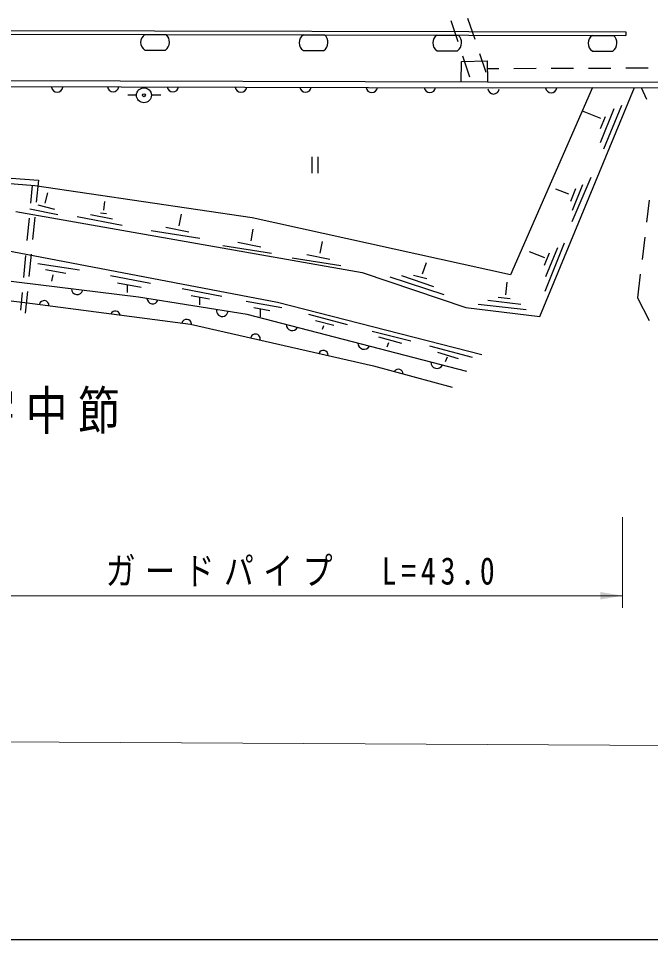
# Model space of a CAD drawing. Units: millimetres, scale not verified. Extents: x 40000 to 680000, y 20000 to 380000.
# Drawn here: x 372600 to 414950, y 205000 to 266677 of the extents above; entities that cross this region are included whole.
import ezdxf

# ---------------------------------------------------------------- set-up
doc = ezdxf.new("R2010")
doc.units = ezdxf.units.MM
doc.header["$LTSCALE"] = 1000
for name, color, linetype, lineweight in [('M-BGD', 7, 'Continuous', 25), ('M-STR-HTXT', 7, 'Continuous', 13), ('M-TTL-BAND', 7, 'Continuous', 25)]:
    doc.layers.add(name, color=color, linetype=linetype, lineweight=lineweight)
doc.layers.add('M-BMK-HTXT', color=7, linetype='Continuous')
doc.styles.add('ＭＳ ゴシック', font='')
doc.styles.get('ＭＳ ゴシック').set_extended_font_data('MS Gothic')

msp = doc.modelspace()

# ---------------------------------------------------------------- hatches: boundary and pattern name
at = {"layer": 'M-STR-HTXT'}
msp.add_hatch(color=256, dxfattribs=at).paths.add_polyline_path([(411572, 227773), (413072, 228023), (411572, 228273)])

# ---------------------------------------------------------------- linework, layer by layer
at = {"layer": 'M-BGD'}
for p, q in [((401557, 266546), (402032, 265123)), ((403188, 265255), (402711, 266677)), ((335878, 265926), (413288, 265788)), ((335878, 265676), (413287, 265538)), ((381076, 265600), (382496, 265600)), ((391687, 265572), (393107, 265572)), ((400643, 265562), (402063, 265562)), ((411051, 265537), (412471, 265537)), ((413288, 265788), (413287, 265538)), ((381076, 264553), (382444, 264553)), ((391687, 264525), (393055, 264525)), ((400643, 264516), (402011, 264516)), ((402349, 264175), (402818, 262772)), ((403924, 263061), (403506, 264307)), ((411051, 264491), (412419, 264491)), ((402255, 262436), (402285, 263798)), ((402285, 263798), (403998, 263838)), ((403998, 263838), (404028, 262430)), ((413282, 263360), (414782, 263365)), ((404009, 263327), (404782, 263330)), ((405782, 263333), (407282, 263338)), ((408282, 263342), (409782, 263347)), ((410782, 263351), (412282, 263356)), ((335504, 262634), (404028, 262430)), ((370153, 262131), (404335, 262029)), ((404028, 262430), (503358, 262298)), ((379923, 261563), (380507, 261563)), ((381506, 261563), (382141, 261563)), ((404335, 262029), (454666, 262113)), ((411068, 262041), (405572, 249515)), ((407526, 246716), (413876, 262045)), ((414315, 262046), (414685, 261264)), ((411624, 259969), (410381, 260474)), ((411590, 258366), (412500, 260653)), ((413009, 260853), (411791, 257915)), ((411590, 259317), (411924, 260119)), ((392253, 257401), (392253, 256322)), ((392653, 257401), (392653, 256322)), ((361308, 256769), (373941, 255839)), ((373700, 255469), (364270, 256201)), ((409696, 253078), (410959, 256059)), ((373521, 255483), (373409, 254298)), ((388251, 253329), (373700, 255469)), ((373941, 255839), (373794, 254371)), ((409720, 253835), (410406, 255566)), ((374397, 254307), (374577, 255005)), ((409468, 254905), (408603, 255253)), ((409612, 254448), (409937, 255289)), ((373892, 254187), (375010, 253911)), ((378311, 253839), (378381, 254430)), ((414864, 254516), (414682, 253027)), ((372429, 253741), (395625, 249663)), ((373374, 253929), (375250, 253550)), ((377439, 253549), (378892, 253258)), ((378090, 253669), (378501, 253609)), ((383378, 252787), (383518, 253579)), ((373315, 253302), (373174, 251809)), ((373695, 253376), (373546, 251883)), ((376528, 253408), (379543, 252837)), ((405572, 249515), (388251, 253329)), ((381485, 252477), (384751, 251966)), ((382477, 252707), (384019, 252386)), ((388190, 251786), (388331, 252577)), ((387289, 251706), (388831, 251385)), ((392825, 250953), (392965, 251744)), ((407886, 248412), (409188, 251658)), ((414561, 252034), (414380, 250545)), ((371708, 251157), (389946, 247679)), ((386297, 251475), (389563, 250965)), ((407876, 250636), (406834, 251057)), ((407936, 249394), (408737, 251337)), ((373080, 250813), (372939, 249320)), ((373447, 250888), (373299, 249396)), ((390931, 250642), (394197, 250132)), ((391923, 250873), (393466, 250552)), ((407836, 250145), (408186, 250976)), ((373898, 250277), (376686, 249834)), ((374424, 249868), (375768, 249617)), ((399674, 249576), (399941, 250327)), ((380636, 248021), (369981, 249311)), ((374908, 249500), (374825, 249075)), ((378761, 249463), (381449, 248954)), ((395625, 249663), (402576, 247324)), ((397487, 249367), (401110, 248190)), ((398255, 249459), (400417, 248733)), ((399057, 249492), (399950, 249267)), ((414259, 249553), (414065, 247965)), ((364927, 248615), (373021, 247659)), ((379228, 248962), (380831, 248687)), ((379889, 248849), (379889, 248318)), ((383567, 248588), (386235, 248083)), ((405255, 248169), (405345, 249010)), ((372845, 248324), (372732, 247139)), ((373199, 248401), (373053, 246932)), ((387934, 246855), (380636, 248021)), ((384173, 248126), (385399, 247910)), ((384741, 248026), (384741, 247495)), ((404734, 248008), (405536, 247928)), ((414065, 247965), (414847, 246446)), ((373021, 247659), (384131, 246207)), ((387849, 247756), (390241, 247311)), ((389946, 247679), (403651, 244165)), ((403392, 247538), (406617, 247177)), ((404053, 247818), (406257, 247548)), ((402650, 243026), (387934, 246855)), ((388378, 247311), (389448, 247119)), ((388789, 247237), (388789, 246707)), ((392031, 246874), (394627, 246181)), ((402576, 247324), (407526, 246716)), ((384131, 246207), (396398, 243415)), ((392498, 246440), (393734, 246131)), ((393032, 246089), (392949, 245839)), ((396306, 245745), (398878, 245084)), ((396727, 245348), (398253, 244928)), ((397388, 244964), (397291, 244663)), ((400140, 244764), (402987, 243996)), ((400675, 244321), (402060, 243904)), ((401326, 244004), (401192, 243679)), ((396398, 243415), (401663, 241979))]:
    msp.add_line(p, q, dxfattribs=at)
for radius in [500, 100]:
    msp.add_circle((381007, 261535), radius, dxfattribs=at)
for centre, radius, start, end in [((381410, 265076), 621, 122.59472, 237.40528), ((382046, 265097), 674, 306.14011, 48.17035), ((392022, 265049), 621, 122.59472, 237.40528), ((392657, 265070), 674, 306.14011, 48.17035), ((400978, 265039), 621, 122.59472, 237.40528), ((401614, 265060), 674, 306.14011, 48.17035), ((411385, 265014), 621, 122.59472, 237.40528), ((412021, 265035), 674, 306.14011, 48.17035), ((375197, 262124), 386, 187.2583, 352.40023), ((378942, 262155), 386, 187.2583, 352.40023), ((382948, 262143), 386, 187.2583, 352.40023), ((387509, 262129), 386, 187.2583, 352.40023), ((391836, 262116), 386, 187.2583, 352.40023), ((396273, 262103), 386, 187.2583, 352.40023), ((400168, 262092), 386, 187.2583, 352.40023), ((404433, 262002), 386, 187.2583, 352.40023), ((408289, 262086), 386, 187.2583, 352.40023), ((376537, 248564), 382, 179.98278, 346.21488), ((374323, 247458), 325, 358.05362, 165.99216), ((381591, 247952), 384, 183.26474, 338.57303), ((379092, 246763), 324, 10.84815, 154.26408), ((386254, 247115), 390, 169.6753, 352.16246), ((383869, 246205), 324, 2.15866, 166.16209), ((390945, 246183), 413, 180.62847, 330.20564), ((388479, 245218), 322, 347.10749, 167.24621), ((395756, 244933), 413, 180.87417, 330.45135), ((393025, 244130), 325, 356.31238, 158.04133), ((400643, 243659), 413, 180.87417, 330.45135), ((398046, 242865), 324, 2.15866, 142.89975)]:
    msp.add_arc(centre, radius, start, end, dxfattribs=at)
at = {"layer": 'M-STR-HTXT'}
for p, q in [((413072, 233281), (413072, 227222)), ((370465, 228023), (413072, 228023)), ((369553, 218250), (567468, 217182))]:
    msp.add_line(p, q, dxfattribs=at)
at = {"layer": 'M-TTL-BAND'}
msp.add_line((40000, 205000), (579000, 205000), dxfattribs=at)

# ---------------------------------------------------------------- texts
at = {"layer": 'M-BMK-HTXT', "insert": (374842, 238862), "char_height": 2566, "attachment_point": 8, "style": 'ＭＳ ゴシック'}
msp.add_mtext('\\T1.25;\\W0.8;字中節', dxfattribs=at)
at = {"layer": 'M-STR-HTXT', "insert": (391638, 228663), "char_height": 1833, "attachment_point": 8, "style": 'ＭＳ ゴシック'}
msp.add_mtext('\\T1.32;\\W0.8;ガードパイプ\u3000L=43.0', dxfattribs=at)

doc.saveas('drawing.dxf')
